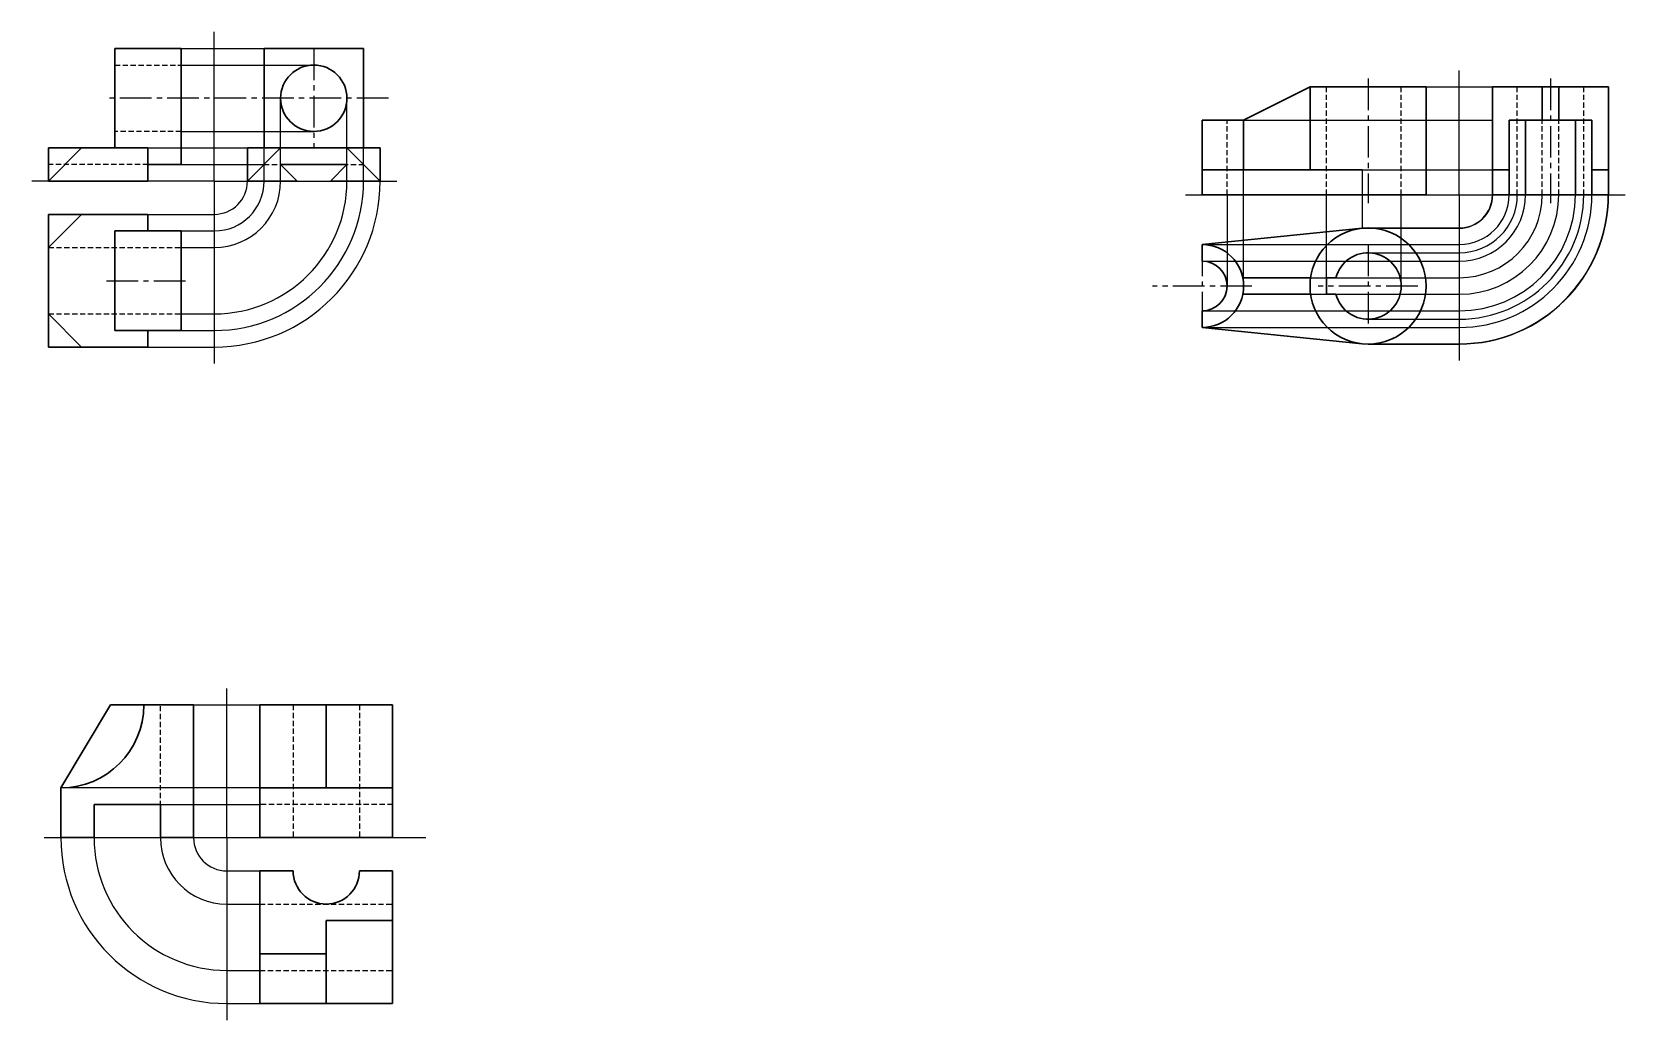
# Model space of a CAD drawing. Header units: millimetres. Extents: x 304 to 2745, y -1395 to 233.
# Drawn here: x 1785 to 2745, y -1305 to -709 of the extents above; entities that cross this region are included whole.
import ezdxf

# ---------------------------------------------------------------- set-up
doc = ezdxf.new("R2010")
doc.units = ezdxf.units.MM
doc.linetypes.add('CENTER2', pattern=[28.575, 19.05, -3.175, 3.175, -3.175])
doc.linetypes.add('HIDDEN2', pattern=[4.7625, 3.175, -1.5875])
doc.layers.get('0').update_dxf_attribs({"color": 20})
for name, color, linetype in [('center', 160, 'CENTER2'), ('construction', 8, 'Continuous'), ('hidden', 82, 'HIDDEN2')]:
    doc.layers.add(name, color=color, linetype=linetype)
doc.layers.add('object', color=250, linetype='Continuous', lineweight=30)

msp = doc.modelspace()

# ---------------------------------------------------------------- linework, layer by layer
for p, q in [((1894.591, -799.278), (1894.591, -709.278)), ((2645.221, -807.483), (2645.221, -732.483)), ((1894.591, -799.278), (1784.591, -799.278)), ((1894.591, -799.278), (2004.591, -799.278)), ((1894.591, -799.278), (1894.591, -909.278)), ((2480.221, -807.483), (2645.221, -807.483)), ((2645.221, -807.483), (2745.221, -807.483)), ((2645.221, -807.483), (2645.221, -907.483)), ((1902.089, -1195.057), (1902.089, -1105.057)), ((1792.089, -1195.057), (1902.089, -1195.057)), ((1902.089, -1195.057), (2022.089, -1195.057)), ((1902.089, -1195.057), (1902.089, -1305.057))]:
    msp.add_line(p, q)
at = {"layer": 'center'}
for p, q in [((1954.591, -719.278), (1954.591, -779.278)), ((2590.221, -737.483), (2590.221, -812.483)), ((2700.221, -737.483), (2700.221, -812.483)), ((1999.591, -749.278), (1829.591, -749.278)), ((2490.221, -837.483), (2490.221, -887.483)), ((2590.221, -837.483), (2590.221, -887.483)), ((1829.591, -859.278), (1879.591, -859.278)), ((2520.221, -862.483), (2460.221, -862.483)), ((2620.221, -862.483), (2560.221, -862.483))]:
    msp.add_line(p, q, dxfattribs=at)
at = {"layer": 'construction'}
for p, q in [((1874.591, -719.278), (1924.591, -719.278)), ((1874.591, -729.278), (1954.591, -729.278)), ((1934.591, -799.278), (1934.591, -749.278)), ((1974.591, -799.278), (1974.591, -749.278)), ((2625.221, -742.483), (2665.221, -742.483)), ((2515.221, -762.483), (2665.221, -762.483)), ((1874.591, -769.278), (1954.591, -769.278)), ((1854.591, -779.278), (1914.591, -779.278)), ((1924.591, -799.278), (1924.591, -779.278)), ((1984.591, -799.278), (1984.591, -779.278)), ((1874.591, -789.278), (1924.591, -789.278)), ((2515.221, -862.483), (2515.221, -792.483)), ((2586.676, -792.483), (2665.221, -792.483)), ((2586.676, -792.483), (2586.676, -827.483)), ((2505.221, -807.483), (2505.221, -862.483)), ((2565.221, -857.483), (2565.221, -807.483)), ((2610.221, -862.483), (2610.221, -807.483)), ((1854.591, -819.278), (1894.591, -819.278)), ((1874.591, -829.278), (1894.591, -829.278)), ((2586.676, -827.663), (2645.221, -827.663)), ((2590.221, -827.483), (2645.221, -827.483)), ((1874.591, -839.278), (1894.591, -839.278)), ((2490.221, -837.483), (2645.221, -837.483)), ((2590.221, -842.483), (2645.221, -842.483)), ((2490.221, -847.483), (2645.221, -847.483)), ((2555.58, -857.483), (2645.221, -857.483)), ((2555.58, -867.483), (2645.221, -867.483)), ((1874.591, -879.278), (1894.591, -879.278)), ((2490.221, -877.483), (2645.221, -877.483)), ((2590.221, -882.483), (2645.221, -882.483)), ((1874.591, -889.278), (1894.591, -889.278)), ((2490.221, -887.483), (2645.221, -887.483)), ((1854.591, -899.278), (1894.591, -899.278)), ((2586.676, -897.303), (2645.221, -897.303)), ((2590.221, -897.483), (2645.221, -897.483)), ((1882.089, -1115.057), (1922.089, -1115.057)), ((1922.089, -1165.057), (1802.089, -1165.057)), ((1862.089, -1175.057), (1922.089, -1175.057)), ((1902.089, -1215.057), (1922.089, -1215.057)), ((1922.089, -1295.057), (1922.089, -1215.057)), ((2002.089, -1215.057), (2002.089, -1295.057)), ((1902.089, -1235.057), (1922.089, -1235.057)), ((1902.089, -1275.057), (1922.089, -1275.057)), ((1902.089, -1295.057), (1922.089, -1295.057)), ((2002.089, -1295.057), (1922.089, -1295.057))]:
    msp.add_line(p, q, dxfattribs=at)
for centre, radius, start, end in [((1894.591, -799.278), 20, 270, 0), ((1894.591, -799.278), 30, 270, 0), ((1894.591, -799.278), 40, 270, 0), ((1894.591, -799.278), 80, 270, 0), ((1894.591, -799.278), 90, 270, 0), ((1894.591, -799.278), 100, 270, 0), ((2645.221, -807.483), 20, 270, 0), ((2645.221, -807.483), 20.18, 270, 0), ((2645.221, -807.483), 30, 270, 0), ((2645.221, -807.483), 35, 270, 0), ((2645.221, -807.483), 40, 270, 0), ((2645.221, -807.483), 50, 270, 0), ((2645.221, -807.483), 60, 270, 0), ((2645.221, -807.483), 70, 270, 0), ((2645.221, -807.483), 75, 270, 360), ((2645.221, -807.483), 80, 270, 0), ((2645.221, -807.483), 89.82, 270, 360), ((2645.221, -807.483), 90, 270, 0), ((1902.089, -1195.057), 100, 180, 270), ((1902.089, -1195.057), 80, 180, 270), ((1902.089, -1195.057), 40, 180, 270), ((1902.089, -1195.057), 20, 180, 270)]:
    msp.add_arc(centre, radius, start, end, dxfattribs=at)
at = {"layer": 'hidden'}
for p, q in [((1834.591, -729.278), (1874.591, -729.278)), ((2565.221, -807.483), (2565.221, -742.483)), ((2610.221, -807.483), (2610.221, -742.483)), ((2680.221, -807.483), (2680.221, -742.483)), ((2695.221, -807.483), (2695.221, -742.483)), ((2705.221, -807.483), (2705.221, -742.483)), ((2720.221, -807.483), (2720.221, -742.483)), ((2505.221, -807.483), (2505.221, -762.483)), ((1874.591, -769.278), (1834.591, -769.278)), ((1854.591, -789.278), (1794.591, -789.278)), ((1924.591, -789.278), (1984.591, -789.278)), ((1794.591, -839.278), (1874.591, -839.278)), ((1794.591, -879.278), (1874.591, -879.278)), ((1862.089, -1195.057), (1862.089, -1115.057)), ((1942.089, -1115.057), (1942.089, -1195.057)), ((1982.089, -1115.057), (1982.089, -1195.057)), ((2002.089, -1175.057), (1922.089, -1175.057)), ((1922.089, -1235.057), (2002.089, -1235.057)), ((1922.089, -1275.057), (2002.089, -1275.057))]:
    msp.add_line(p, q, dxfattribs=at)
at = {"layer": 'object'}
for p, q in [((1834.591, -779.278), (1834.591, -719.278)), ((1834.591, -719.278), (1874.591, -719.278)), ((1874.591, -719.278), (1874.591, -789.278)), ((1924.591, -779.278), (1924.591, -719.278)), ((1924.591, -719.278), (1984.591, -719.278)), ((1984.591, -719.278), (1984.591, -779.278)), ((2515.221, -762.483), (2555.221, -742.483)), ((2625.221, -742.483), (2555.221, -742.483)), ((2555.221, -742.483), (2555.221, -792.483)), ((2625.221, -807.483), (2625.221, -742.483)), ((2665.221, -807.483), (2665.221, -742.483)), ((2665.221, -742.483), (2735.221, -742.483)), ((2695.221, -762.483), (2695.221, -742.483)), ((2705.221, -762.483), (2705.221, -742.483)), ((2735.221, -742.483), (2735.221, -807.483)), ((2490.221, -807.483), (2490.221, -762.483)), ((2490.221, -762.483), (2515.221, -762.483)), ((2515.221, -762.483), (2515.221, -792.483)), ((2675.221, -807.483), (2675.221, -762.483)), ((2675.221, -762.483), (2685.221, -762.483)), ((2685.221, -762.483), (2685.221, -807.483)), ((2715.221, -762.483), (2685.221, -762.483)), ((2715.221, -807.483), (2715.221, -762.483)), ((2725.221, -762.483), (2715.221, -762.483)), ((2725.221, -807.483), (2725.221, -762.483)), ((1814.591, -779.278), (1794.591, -799.278)), ((1794.591, -799.278), (1794.591, -779.278)), ((1794.591, -779.278), (1814.591, -779.278)), ((1854.591, -779.278), (1814.591, -779.278)), ((1854.591, -779.278), (1834.591, -779.278)), ((1854.591, -799.278), (1854.591, -779.278)), ((1914.591, -799.278), (1914.591, -779.278)), ((1914.591, -779.278), (1934.591, -779.278)), ((1934.591, -779.278), (1914.591, -799.278)), ((1934.591, -779.278), (1974.591, -779.278)), ((1974.591, -779.278), (1994.591, -779.278)), ((1974.591, -779.278), (1994.591, -799.278)), ((1994.591, -779.278), (1994.591, -799.278)), ((1874.591, -789.278), (1854.591, -789.278)), ((1944.591, -799.278), (1934.591, -789.278)), ((1934.591, -789.278), (1974.591, -789.278)), ((1964.591, -799.278), (1974.591, -789.278)), ((2515.221, -792.483), (2490.221, -792.483)), ((2515.221, -792.483), (2586.676, -792.483)), ((2665.221, -792.483), (2675.221, -792.483)), ((2725.221, -792.483), (2735.221, -792.483)), ((1794.591, -799.278), (1854.591, -799.278)), ((1914.591, -799.278), (1944.591, -799.278)), ((1994.591, -799.278), (1964.591, -799.278)), ((2490.221, -807.483), (2625.221, -807.483)), ((2680.221, -807.483), (2665.401, -807.483)), ((2675.221, -807.483), (2685.221, -807.483)), ((2685.221, -807.483), (2715.221, -807.483)), ((2715.221, -807.483), (2725.221, -807.483)), ((2725.221, -807.483), (2735.041, -807.483)), ((1794.591, -839.278), (1794.591, -819.278)), ((1794.591, -819.278), (1814.591, -819.278)), ((1794.591, -839.278), (1814.591, -819.278)), ((1814.591, -819.278), (1854.591, -819.278)), ((1854.591, -819.278), (1854.591, -829.278)), ((1854.591, -829.278), (1834.591, -829.278)), ((1834.591, -829.278), (1834.591, -889.278)), ((1874.591, -829.278), (1854.591, -829.278)), ((1874.591, -889.278), (1874.591, -829.278)), ((2490.221, -837.483), (2586.676, -827.663)), ((2586.676, -827.663), (2586.676, -827.483)), ((1794.591, -879.278), (1794.591, -839.278)), ((2490.221, -847.483), (2490.221, -837.483)), ((2555.58, -857.483), (2515.221, -857.483)), ((2570.856, -857.483), (2565.221, -857.483)), ((2565.221, -857.483), (2565.221, -867.483)), ((2555.58, -867.483), (2515.221, -867.483)), ((2570.856, -867.483), (2565.221, -867.483)), ((1794.591, -899.278), (1794.591, -879.278)), ((1814.591, -899.278), (1794.591, -879.278)), ((2490.221, -877.483), (2490.221, -887.483)), ((1834.591, -889.278), (1854.591, -889.278)), ((1854.591, -889.278), (1854.591, -899.278)), ((1854.591, -889.278), (1874.591, -889.278)), ((2490.221, -887.483), (2586.676, -897.303)), ((1814.591, -899.278), (1794.591, -899.278)), ((1854.591, -899.278), (1814.591, -899.278)), ((1802.089, -1165.057), (1832.089, -1115.057)), ((1852.089, -1115.057), (1832.089, -1115.057)), ((1882.089, -1115.057), (1852.089, -1115.057)), ((1882.089, -1195.057), (1882.089, -1115.057)), ((1922.089, -1165.057), (1922.089, -1115.057)), ((1922.089, -1115.057), (1962.089, -1115.057)), ((1962.089, -1115.057), (1962.089, -1165.057)), ((1962.089, -1115.057), (2002.089, -1115.057)), ((2002.089, -1115.057), (2002.089, -1165.057)), ((1802.089, -1195.057), (1802.089, -1165.057)), ((1922.089, -1195.057), (1922.089, -1165.057)), ((1922.089, -1165.057), (2002.089, -1165.057)), ((2002.089, -1165.057), (2002.089, -1195.057)), ((1822.089, -1195.057), (1822.089, -1175.057)), ((1822.089, -1175.057), (1862.089, -1175.057)), ((1862.089, -1175.057), (1862.089, -1195.057)), ((1802.089, -1195.057), (1822.089, -1195.057)), ((1862.089, -1195.057), (1882.089, -1195.057)), ((2002.089, -1195.057), (1922.089, -1195.057)), ((1922.089, -1215.057), (1922.089, -1265.057)), ((1942.089, -1215.057), (1922.089, -1215.057)), ((2002.089, -1215.057), (1982.089, -1215.057)), ((2002.089, -1245.057), (2002.089, -1215.057)), ((1962.089, -1265.057), (1962.089, -1245.057)), ((1962.089, -1245.057), (2002.089, -1245.057)), ((2002.089, -1295.057), (2002.089, -1245.057)), ((1922.089, -1265.057), (1962.089, -1265.057)), ((1922.089, -1265.057), (1922.089, -1295.057)), ((1962.089, -1265.057), (1962.089, -1295.057)), ((1922.089, -1295.057), (2002.089, -1295.057))]:
    msp.add_line(p, q, dxfattribs=at)
for centre, radius in [((1954.591, -749.278), 20), ((2590.221, -862.483), 35)]:
    msp.add_circle(centre, radius, dxfattribs=at)
for centre, radius, start, end in [((2490.221, -862.483), 25, 270, 90), ((2590.221, -862.483), 20, 194.477512, 165.522488), ((2490.221, -862.483), 15, 270, 90), ((1802.089, -1115.057), 50, 270, 0), ((1962.089, -1215.057), 20, 180, 0)]:
    msp.add_arc(centre, radius, start, end, dxfattribs=at)

doc.saveas('drawing.dxf')
